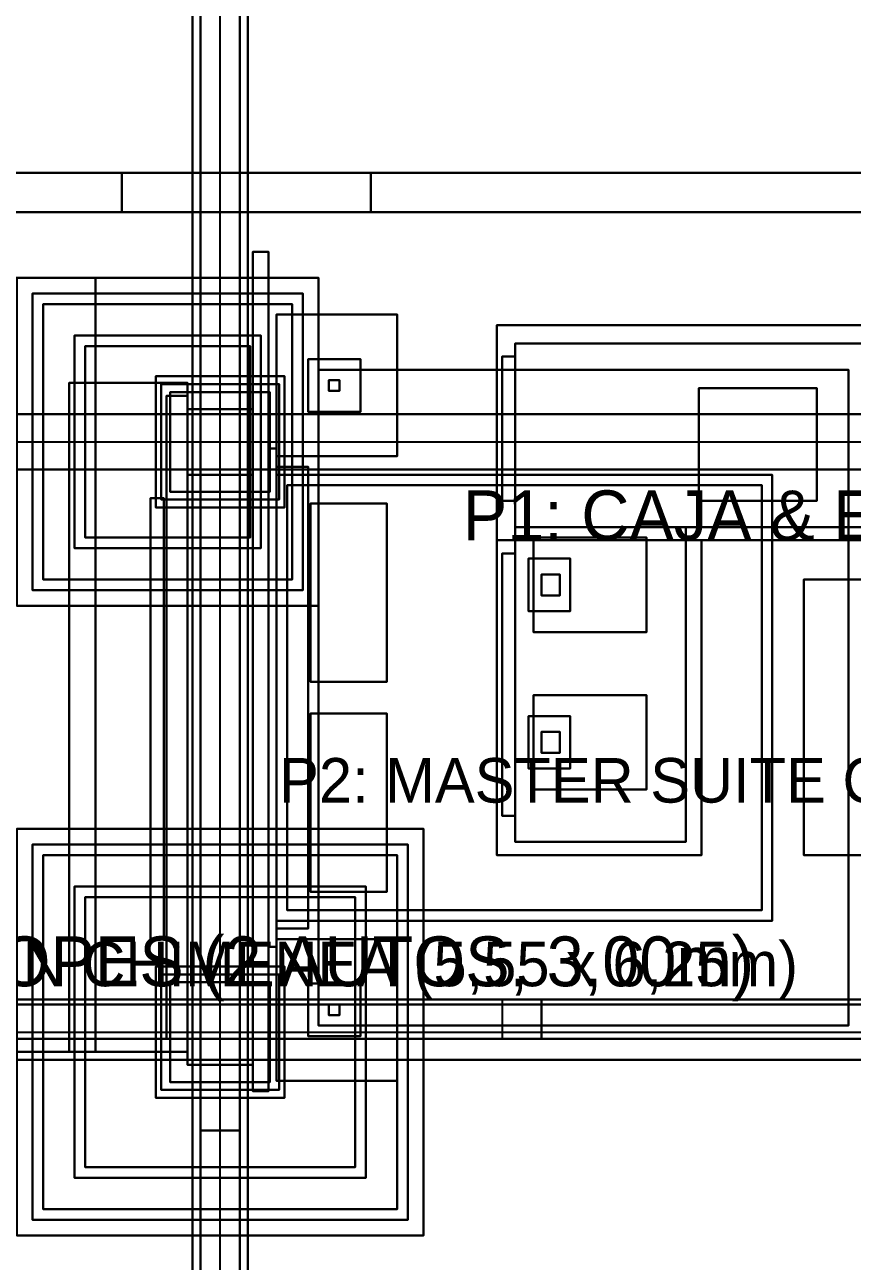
# Model space of a CAD drawing. Header units: metres. Extents: x -0.6 to 96.4, y -1.3 to 40.2.
# Drawn here: x 5.18 to 8.335, y 18.452 to 23.165 of the extents above; entities that cross this region are included whole.
import ezdxf

# ---------------------------------------------------------------- set-up
doc = ezdxf.new("R2010")
doc.units = ezdxf.units.M
for name, color, linetype in [('COLUMNAS_3D', 1, 'CONTINUOUS'), ('CUBIERTA_CHALET_3D', 9, 'CONTINUOUS'), ('EJES_ESTRUCTURALES', 1, 'CONTINUOUS'), ('LOSA_PISO_3D', 8, 'CONTINUOUS'), ('P2_COLUMNAS_3D', 1, 'CONTINUOUS'), ('P2_LOSA_PISO_3D', 8, 'CONTINUOUS'), ('P2_MOBILIARIO_SOCIAL_3D', 30, 'CONTINUOUS'), ('P2_MOBILIARIO_SUITE_3D', 30, 'CONTINUOUS'), ('P2_MUROS_MADERA_EXT_3D', 34, 'CONTINUOUS'), ('P2_MUROS_MADERA_INT_3D', 6, 'CONTINUOUS'), ('P2_ROTULOS', 6, 'CONTINUOUS'), ('P2_TIMBER_FRAME_3D', 34, 'CONTINUOUS'), ('PB_MOBILIARIO_COMERCIAL_3D', 30, 'CONTINUOUS'), ('PB_TIMBER_FRAME_3D', 34, 'CONTINUOUS'), ('PB_ZOCALO_PIEDRA_3D', 8, 'CONTINUOUS'), ('ROTULOS_TEXTO', 2, 'CONTINUOUS'), ('TERRENO_3D', 3, 'CONTINUOUS')]:
    doc.layers.add(name, color=color, linetype=linetype)

msp = doc.modelspace()

# ---------------------------------------------------------------- linework, layer by layer
at = {"layer": 'COLUMNAS_3D', "color": 1}
for points in [[(5.8, 21.45), (6.05, 21.45), (6.05, 21.7), (5.8, 21.7)], [(5.8, 21.45, 2.85), (6.05, 21.45, 2.85), (6.05, 21.7, 2.85), (5.8, 21.7, 2.85)], [(5.8, 21.7), (6.05, 21.7), (6.05, 21.7, 2.85), (5.8, 21.7, 2.85)], [(5.8, 21.45), (5.8, 21.7), (5.8, 21.7, 2.85), (5.8, 21.45, 2.85)], [(6.05, 21.45), (6.05, 21.7), (6.05, 21.7, 2.85), (6.05, 21.45, 2.85)], [(5.8, 21.45), (6.05, 21.45), (6.05, 21.45, 2.85), (5.8, 21.45, 2.85)], [(5.8, 19.2), (6.05, 19.2), (6.05, 19.45), (5.8, 19.45)], [(5.8, 19.2, 2.85), (6.05, 19.2, 2.85), (6.05, 19.45, 2.85), (5.8, 19.45, 2.85)], [(5.8, 19.45), (6.05, 19.45), (6.05, 19.45, 2.85), (5.8, 19.45, 2.85)], [(5.8, 19.2), (5.8, 19.45), (5.8, 19.45, 2.85), (5.8, 19.2, 2.85)], [(6.05, 19.2), (6.05, 19.45), (6.05, 19.45, 2.85), (6.05, 19.2, 2.85)], [(5.8, 19.2), (6.05, 19.2), (6.05, 19.2, 2.85), (5.8, 19.2, 2.85)]]:
    msp.add_3dface(points, dxfattribs=at)
at = {"layer": 'CUBIERTA_CHALET_3D', "color": 9}
for points in [[(4.85, 2, 8.6994), (10.1, 2, 5.4189), (10.1, 24.71, 5.4189), (4.85, 24.71, 8.6994)], [(4.85, 2, 8.8794), (10.1, 2, 5.5989), (10.1, 24.71, 5.5989), (4.85, 24.71, 8.8794)]]:
    msp.add_3dface(points, dxfattribs=at)
at = {"layer": 'EJES_ESTRUCTURALES', "color": 1}
for p, q in [((5.925, 1.8), (5.925, 25.51)), ((-0.6, 21.575), (10.4, 21.575)), ((-0.6, 19.325), (10.4, 19.325))]:
    msp.add_line(p, q, dxfattribs=at)
at = {"layer": 'LOSA_PISO_3D', "color": 8}
for points in [[(0.15, 10.35, -0.15), (9.15, 10.35, -0.15), (9.15, 24.71, -0.15), (0.15, 24.71, -0.15)], [(0.15, 10.35), (9.15, 10.35), (9.15, 24.71), (0.15, 24.71)]]:
    msp.add_3dface(points, dxfattribs=at)
at = {"layer": 'P2_COLUMNAS_3D', "color": 1}
for points in [[(5.8, 21.45, 3), (6.05, 21.45, 3), (6.05, 21.7, 3), (5.8, 21.7, 3)], [(5.8, 21.45, 5.85), (6.05, 21.45, 5.85), (6.05, 21.7, 5.85), (5.8, 21.7, 5.85)], [(5.8, 21.7, 3), (6.05, 21.7, 3), (6.05, 21.7, 5.85), (5.8, 21.7, 5.85)], [(5.8, 21.45, 3), (5.8, 21.7, 3), (5.8, 21.7, 5.85), (5.8, 21.45, 5.85)], [(6.05, 21.45, 3), (6.05, 21.7, 3), (6.05, 21.7, 5.85), (6.05, 21.45, 5.85)], [(5.8, 21.45, 3), (6.05, 21.45, 3), (6.05, 21.45, 5.85), (5.8, 21.45, 5.85)], [(5.8, 19.2, 3), (6.05, 19.2, 3), (6.05, 19.45, 3), (5.8, 19.45, 3)], [(5.8, 19.2, 5.85), (6.05, 19.2, 5.85), (6.05, 19.45, 5.85), (5.8, 19.45, 5.85)], [(5.8, 19.45, 3), (6.05, 19.45, 3), (6.05, 19.45, 5.85), (5.8, 19.45, 5.85)], [(5.8, 19.2, 3), (5.8, 19.45, 3), (5.8, 19.45, 5.85), (5.8, 19.2, 5.85)], [(6.05, 19.2, 3), (6.05, 19.45, 3), (6.05, 19.45, 5.85), (6.05, 19.2, 5.85)], [(5.8, 19.2, 3), (6.05, 19.2, 3), (6.05, 19.2, 5.85), (5.8, 19.2, 5.85)]]:
    msp.add_3dface(points, dxfattribs=at)
at = {"layer": 'P2_LOSA_PISO_3D', "color": 8}
for points in [[(0.15, 10.35, 2.85), (9.15, 10.35, 2.85), (9.15, 24.71, 2.85), (0.15, 24.71, 2.85)], [(0.15, 10.35, 3), (9.15, 10.35, 3), (9.15, 24.71, 3), (0.15, 24.71, 3)]]:
    msp.add_3dface(points, dxfattribs=at)
at = {"layer": 'P2_MOBILIARIO_SOCIAL_3D', "color": 30}
for points in [[(3.05, 19.25, 3), (5.45, 19.25, 3), (5.45, 22.2, 3), (3.05, 22.2, 3)], [(3.05, 19.25, 3.02), (5.45, 19.25, 3.02), (5.45, 22.2, 3.02), (3.05, 22.2, 3.02)], [(3.05, 22.2, 3), (5.45, 22.2, 3), (5.45, 22.2, 3.02), (3.05, 22.2, 3.02)], [(5.45, 19.25, 3), (5.45, 22.2, 3), (5.45, 22.2, 3.02), (5.45, 19.25, 3.02)], [(3.05, 19.25, 3), (5.45, 19.25, 3), (5.45, 19.25, 3.02), (3.05, 19.25, 3.02)]]:
    msp.add_3dface(points, dxfattribs=at)
at = {"layer": 'P2_MOBILIARIO_SOCIAL_3D', "color": 34}
for points in [[(5.35, 19.25, 3), (5.8, 19.25, 3), (5.8, 21.8, 3), (5.35, 21.8, 3)], [(5.35, 19.25, 3.52), (5.8, 19.25, 3.52), (5.8, 21.8, 3.52), (5.35, 21.8, 3.52)], [(5.35, 21.8, 3), (5.8, 21.8, 3), (5.8, 21.8, 3.52), (5.35, 21.8, 3.52)], [(5.35, 19.25, 3), (5.35, 21.8, 3), (5.35, 21.8, 3.52), (5.35, 19.25, 3.52)], [(5.8, 19.25, 3), (5.8, 21.8, 3), (5.8, 21.8, 3.52), (5.8, 19.25, 3.52)], [(5.35, 19.25, 3), (5.8, 19.25, 3), (5.8, 19.25, 3.52), (5.35, 19.25, 3.52)]]:
    msp.add_3dface(points, dxfattribs=at)
at = {"layer": 'P2_MOBILIARIO_SOCIAL_3D', "color": 8}
for points in [[(5.72, 19.3, 3), (5.8, 19.3, 3), (5.8, 21.75, 3), (5.72, 21.75, 3)], [(5.72, 19.3, 5.25), (5.8, 19.3, 5.25), (5.8, 21.75, 5.25), (5.72, 21.75, 5.25)], [(5.72, 21.75, 3), (5.8, 21.75, 3), (5.8, 21.75, 5.25), (5.72, 21.75, 5.25)], [(5.72, 19.3, 3), (5.72, 21.75, 3), (5.72, 21.75, 5.25), (5.72, 19.3, 5.25)], [(5.8, 19.3, 3), (5.8, 21.75, 3), (5.8, 21.75, 5.25), (5.8, 19.3, 5.25)], [(5.66, 19.68, 3.82), (5.71, 19.68, 3.82), (5.71, 21.36, 3.82), (5.66, 21.36, 3.82)], [(5.66, 19.68, 4.78), (5.71, 19.68, 4.78), (5.71, 21.36, 4.78), (5.66, 21.36, 4.78)], [(5.66, 21.36, 3.82), (5.71, 21.36, 3.82), (5.71, 21.36, 4.78), (5.66, 21.36, 4.78)], [(5.66, 19.68, 3.82), (5.66, 21.36, 3.82), (5.66, 21.36, 4.78), (5.66, 19.68, 4.78)], [(5.71, 19.68, 3.82), (5.71, 21.36, 3.82), (5.71, 21.36, 4.78), (5.71, 19.68, 4.78)], [(5.66, 19.68, 3.82), (5.71, 19.68, 3.82), (5.71, 19.68, 4.78), (5.66, 19.68, 4.78)], [(5.72, 19.3, 3), (5.8, 19.3, 3), (5.8, 19.3, 5.25), (5.72, 19.3, 5.25)]]:
    msp.add_3dface(points, dxfattribs=at)
at = {"layer": 'P2_MOBILIARIO_SUITE_3D', "color": 34}
for points in [[(6.05, 19.1, 3), (6.11, 19.1, 3), (6.11, 22.3, 3), (6.05, 22.3, 3)], [(6.05, 19.1, 5.4), (6.11, 19.1, 5.4), (6.11, 22.3, 5.4), (6.05, 22.3, 5.4)], [(6.05, 22.3, 3), (6.11, 22.3, 3), (6.11, 22.3, 5.4), (6.05, 22.3, 5.4)], [(6.05, 19.1, 3), (6.05, 22.3, 3), (6.05, 22.3, 5.4), (6.05, 19.1, 5.4)], [(6.11, 19.1, 3), (6.11, 22.3, 3), (6.11, 22.3, 5.4), (6.11, 19.1, 5.4)], [(6.14, 21.52, 3.38), (6.6, 21.52, 3.38), (6.6, 22.06, 3.38), (6.14, 22.06, 3.38)], [(6.14, 21.52, 3.54), (6.6, 21.52, 3.54), (6.6, 22.06, 3.54), (6.14, 22.06, 3.54)], [(6.14, 22.06, 3.38), (6.6, 22.06, 3.38), (6.6, 22.06, 3.54), (6.14, 22.06, 3.54)], [(6.14, 21.52, 3.38), (6.14, 22.06, 3.38), (6.14, 22.06, 3.54), (6.14, 21.52, 3.54)], [(6.6, 21.52, 3.38), (6.6, 22.06, 3.38), (6.6, 22.06, 3.54), (6.6, 21.52, 3.54)], [(6.14, 21.52, 3.38), (6.6, 21.52, 3.38), (6.6, 21.52, 3.54), (6.14, 21.52, 3.54)], [(6.14, 19.75, 3), (8.03, 19.75, 3), (8.03, 21.45, 3), (6.14, 21.45, 3)], [(6.14, 19.75, 3.32), (8.03, 19.75, 3.32), (8.03, 21.45, 3.32), (6.14, 21.45, 3.32)], [(6.14, 21.45, 3), (8.03, 21.45, 3), (8.03, 21.45, 3.32), (6.14, 21.45, 3.32)], [(6.14, 19.75, 3), (6.14, 21.45, 3), (6.14, 21.45, 3.32), (6.14, 19.75, 3.32)], [(8.03, 19.75, 3), (8.03, 21.45, 3), (8.03, 21.45, 3.32), (8.03, 19.75, 3.32)], [(6.14, 19.75, 3), (8.03, 19.75, 3), (8.03, 19.75, 3.32), (6.14, 19.75, 3.32)], [(6.14, 19.14, 3.38), (6.6, 19.14, 3.38), (6.6, 19.68, 3.38), (6.14, 19.68, 3.38)], [(6.14, 19.14, 3.54), (6.6, 19.14, 3.54), (6.6, 19.68, 3.54), (6.14, 19.68, 3.54)], [(6.14, 19.68, 3.38), (6.6, 19.68, 3.38), (6.6, 19.68, 3.54), (6.14, 19.68, 3.54)], [(6.14, 19.14, 3.38), (6.14, 19.68, 3.38), (6.14, 19.68, 3.54), (6.14, 19.14, 3.54)], [(6.6, 19.14, 3.38), (6.6, 19.68, 3.38), (6.6, 19.68, 3.54), (6.6, 19.14, 3.54)], [(6.14, 19.14, 3.38), (6.6, 19.14, 3.38), (6.6, 19.14, 3.54), (6.14, 19.14, 3.54)], [(6.05, 19.1, 3), (6.11, 19.1, 3), (6.11, 19.1, 5.4), (6.05, 19.1, 5.4)]]:
    msp.add_3dface(points, dxfattribs=at)
at = {"layer": 'P2_MOBILIARIO_SUITE_3D', "color": 30}
for points in [[(6.26, 21.69, 3.88), (6.46, 21.69, 3.88), (6.46, 21.89, 3.88), (6.26, 21.89, 3.88)], [(6.26, 21.69, 4.05), (6.46, 21.69, 4.05), (6.46, 21.89, 4.05), (6.26, 21.89, 4.05)], [(6.26, 21.89, 3.88), (6.46, 21.89, 3.88), (6.46, 21.89, 4.05), (6.26, 21.89, 4.05)], [(6.26, 21.69, 3.88), (6.26, 21.89, 3.88), (6.26, 21.89, 4.05), (6.26, 21.69, 4.05)], [(6.46, 21.69, 3.88), (6.46, 21.89, 3.88), (6.46, 21.89, 4.05), (6.46, 21.69, 4.05)], [(6.3, 19.35, 3), (8.32, 19.35, 3), (8.32, 21.85, 3), (6.3, 21.85, 3)], [(6.3, 19.35, 3.02), (8.32, 19.35, 3.02), (8.32, 21.85, 3.02), (6.3, 21.85, 3.02)], [(6.3, 21.85, 3), (8.32, 21.85, 3), (8.32, 21.85, 3.02), (6.3, 21.85, 3.02)], [(6.3, 19.35, 3), (6.3, 21.85, 3), (6.3, 21.85, 3.02), (6.3, 19.35, 3.02)], [(8.32, 19.35, 3), (8.32, 21.85, 3), (8.32, 21.85, 3.02), (8.32, 19.35, 3.02)], [(6.26, 21.69, 3.88), (6.46, 21.69, 3.88), (6.46, 21.69, 4.05), (6.26, 21.69, 4.05)], [(6.14, 19.72, 3.58), (6.26, 19.72, 3.58), (6.26, 21.48, 3.58), (6.14, 21.48, 3.58)], [(6.14, 19.72, 4.22), (6.26, 19.72, 4.22), (6.26, 21.48, 4.22), (6.14, 21.48, 4.22)], [(6.14, 21.48, 3.58), (6.26, 21.48, 3.58), (6.26, 21.48, 4.22), (6.14, 21.48, 4.22)], [(6.14, 19.72, 3.58), (6.14, 21.48, 3.58), (6.14, 21.48, 4.22), (6.14, 19.72, 4.22)], [(6.26, 19.72, 3.58), (6.26, 21.48, 3.58), (6.26, 21.48, 4.22), (6.26, 19.72, 4.22)], [(6.14, 19.72, 3.58), (6.26, 19.72, 3.58), (6.26, 19.72, 4.22), (6.14, 19.72, 4.22)], [(6.26, 19.31, 3.88), (6.46, 19.31, 3.88), (6.46, 19.51, 3.88), (6.26, 19.51, 3.88)], [(6.26, 19.31, 4.05), (6.46, 19.31, 4.05), (6.46, 19.51, 4.05), (6.26, 19.51, 4.05)], [(6.26, 19.51, 3.88), (6.46, 19.51, 3.88), (6.46, 19.51, 4.05), (6.26, 19.51, 4.05)], [(6.26, 19.31, 3.88), (6.26, 19.51, 3.88), (6.26, 19.51, 4.05), (6.26, 19.31, 4.05)], [(6.46, 19.31, 3.88), (6.46, 19.51, 3.88), (6.46, 19.51, 4.05), (6.46, 19.31, 4.05)], [(6.3, 19.35, 3), (8.32, 19.35, 3), (8.32, 19.35, 3.02), (6.3, 19.35, 3.02)], [(6.26, 19.31, 3.88), (6.46, 19.31, 3.88), (6.46, 19.31, 4.05), (6.26, 19.31, 4.05)]]:
    msp.add_3dface(points, dxfattribs=at)
at = {"layer": 'P2_MOBILIARIO_SUITE_3D', "color": 8}
for points in [[(6.34, 21.77, 4.05), (6.38, 21.77, 4.05), (6.38, 21.81, 4.05), (6.34, 21.81, 4.05)], [(6.34, 21.77, 5.4), (6.38, 21.77, 5.4), (6.38, 21.81, 5.4), (6.34, 21.81, 5.4)], [(6.34, 21.81, 4.05), (6.38, 21.81, 4.05), (6.38, 21.81, 5.4), (6.34, 21.81, 5.4)], [(6.34, 21.77, 4.05), (6.34, 21.81, 4.05), (6.34, 21.81, 5.4), (6.34, 21.77, 5.4)], [(6.38, 21.77, 4.05), (6.38, 21.81, 4.05), (6.38, 21.81, 5.4), (6.38, 21.77, 5.4)], [(6.34, 21.77, 4.05), (6.38, 21.77, 4.05), (6.38, 21.77, 5.4), (6.34, 21.77, 5.4)], [(6.11, 19.65, 3), (6.14, 19.65, 3), (6.14, 21.55, 3), (6.11, 21.55, 3)], [(6.11, 19.65, 5.4), (6.14, 19.65, 5.4), (6.14, 21.55, 5.4), (6.11, 21.55, 5.4)], [(6.11, 21.55, 3), (6.14, 21.55, 3), (6.14, 21.55, 5.4), (6.11, 21.55, 5.4)], [(6.11, 19.65, 3), (6.11, 21.55, 3), (6.11, 21.55, 5.4), (6.11, 19.65, 5.4)], [(6.14, 19.65, 3), (6.14, 21.55, 3), (6.14, 21.55, 5.4), (6.14, 19.65, 5.4)], [(6.11, 19.65, 3), (6.14, 19.65, 3), (6.14, 19.65, 5.4), (6.11, 19.65, 5.4)], [(6.34, 19.39, 4.05), (6.38, 19.39, 4.05), (6.38, 19.43, 4.05), (6.34, 19.43, 4.05)], [(6.34, 19.39, 5.4), (6.38, 19.39, 5.4), (6.38, 19.43, 5.4), (6.34, 19.43, 5.4)], [(6.34, 19.43, 4.05), (6.38, 19.43, 4.05), (6.38, 19.43, 5.4), (6.34, 19.43, 5.4)], [(6.34, 19.39, 4.05), (6.34, 19.43, 4.05), (6.34, 19.43, 5.4), (6.34, 19.39, 5.4)], [(6.38, 19.39, 4.05), (6.38, 19.43, 4.05), (6.38, 19.43, 5.4), (6.38, 19.39, 5.4)], [(6.34, 19.39, 4.05), (6.38, 19.39, 4.05), (6.38, 19.39, 5.4), (6.34, 19.39, 5.4)]]:
    msp.add_3dface(points, dxfattribs=at)
at = {"layer": 'P2_MOBILIARIO_SUITE_3D', "color": 7}
for points in [[(6.18, 19.79, 3.32), (7.99, 19.79, 3.32), (7.99, 21.41, 3.32), (6.18, 21.41, 3.32)], [(6.18, 19.79, 3.58), (7.99, 19.79, 3.58), (7.99, 21.41, 3.58), (6.18, 21.41, 3.58)], [(6.18, 21.41, 3.32), (7.99, 21.41, 3.32), (7.99, 21.41, 3.58), (6.18, 21.41, 3.58)], [(6.18, 19.79, 3.32), (6.18, 21.41, 3.32), (6.18, 21.41, 3.58), (6.18, 19.79, 3.58)], [(7.99, 19.79, 3.32), (7.99, 21.41, 3.32), (7.99, 21.41, 3.58), (7.99, 19.79, 3.58)], [(6.27, 20.66, 3.58), (6.56, 20.66, 3.58), (6.56, 21.34, 3.58), (6.27, 21.34, 3.58)], [(6.27, 20.66, 3.74), (6.56, 20.66, 3.74), (6.56, 21.34, 3.74), (6.27, 21.34, 3.74)], [(6.27, 21.34, 3.58), (6.56, 21.34, 3.58), (6.56, 21.34, 3.74), (6.27, 21.34, 3.74)], [(6.27, 20.66, 3.58), (6.27, 21.34, 3.58), (6.27, 21.34, 3.74), (6.27, 20.66, 3.74)], [(6.56, 20.66, 3.58), (6.56, 21.34, 3.58), (6.56, 21.34, 3.74), (6.56, 20.66, 3.74)], [(6.27, 20.66, 3.58), (6.56, 20.66, 3.58), (6.56, 20.66, 3.74), (6.27, 20.66, 3.74)], [(6.27, 19.86, 3.58), (6.56, 19.86, 3.58), (6.56, 20.54, 3.58), (6.27, 20.54, 3.58)], [(6.27, 19.86, 3.74), (6.56, 19.86, 3.74), (6.56, 20.54, 3.74), (6.27, 20.54, 3.74)], [(6.27, 20.54, 3.58), (6.56, 20.54, 3.58), (6.56, 20.54, 3.74), (6.27, 20.54, 3.74)], [(6.27, 19.86, 3.58), (6.27, 20.54, 3.58), (6.27, 20.54, 3.74), (6.27, 19.86, 3.74)], [(6.56, 19.86, 3.58), (6.56, 20.54, 3.58), (6.56, 20.54, 3.74), (6.56, 19.86, 3.74)], [(6.27, 19.86, 3.58), (6.56, 19.86, 3.58), (6.56, 19.86, 3.74), (6.27, 19.86, 3.74)], [(6.18, 19.79, 3.32), (7.99, 19.79, 3.32), (7.99, 19.79, 3.58), (6.18, 19.79, 3.58)]]:
    msp.add_3dface(points, dxfattribs=at)
at = {"layer": 'P2_MUROS_MADERA_EXT_3D', "color": 34}
for points in [[(5.85, 22.45, 3), (6, 22.45, 3), (6, 24.71, 3), (5.85, 24.71, 3)], [(5.85, 22.45, 5.85), (6, 22.45, 5.85), (6, 24.71, 5.85), (5.85, 24.71, 5.85)], [(5.85, 22.45, 3), (5.85, 24.71, 3), (5.85, 24.71, 5.85), (5.85, 22.45, 5.85)], [(6, 22.45, 3), (6, 24.71, 3), (6, 24.71, 5.85), (6, 22.45, 5.85)], [(3.15, 22.45, 3), (5.55, 22.45, 3), (5.55, 22.6, 3), (3.15, 22.6, 3)], [(3.15, 22.45, 3.85), (5.55, 22.45, 3.85), (5.55, 22.6, 3.85), (3.15, 22.6, 3.85)], [(3.15, 22.6, 3), (5.55, 22.6, 3), (5.55, 22.6, 3.85), (3.15, 22.6, 3.85)], [(3.15, 22.45, 5.25), (5.55, 22.45, 5.25), (5.55, 22.6, 5.25), (3.15, 22.6, 5.25)], [(3.15, 22.45, 5.85), (5.55, 22.45, 5.85), (5.55, 22.6, 5.85), (3.15, 22.6, 5.85)], [(3.15, 22.6, 5.25), (5.55, 22.6, 5.25), (5.55, 22.6, 5.85), (3.15, 22.6, 5.85)], [(4.85, 22.45, 5.85), (9.15, 22.45, 5.85), (9.15, 22.6, 5.85), (4.85, 22.6, 5.85)], [(4.85, 22.45, 8.6994), (9.15, 22.45, 6.0125), (9.15, 22.6, 6.0125), (4.85, 22.6, 8.6994)], [(4.85, 22.6, 5.85), (9.15, 22.6, 5.85), (9.15, 22.6, 6.0125), (4.85, 22.6, 8.6994)], [(5.55, 22.45, 3), (5.55, 22.6, 3), (5.55, 22.6, 3.85), (5.55, 22.45, 3.85)], [(5.55, 22.45, 5.25), (5.55, 22.6, 5.25), (5.55, 22.6, 5.85), (5.55, 22.45, 5.85)], [(5.55, 22.45, 3), (5.85, 22.45, 3), (5.85, 22.6, 3), (5.55, 22.6, 3)], [(5.55, 22.45, 5.85), (5.85, 22.45, 5.85), (5.85, 22.6, 5.85), (5.55, 22.6, 5.85)], [(5.55, 22.6, 3), (5.85, 22.6, 3), (5.85, 22.6, 5.85), (5.55, 22.6, 5.85)], [(5.55, 22.45, 3), (5.55, 22.6, 3), (5.55, 22.6, 5.85), (5.55, 22.45, 5.85)], [(5.85, 22.45, 3), (5.85, 22.6, 3), (5.85, 22.6, 5.85), (5.85, 22.45, 5.85)], [(6, 22.45, 3), (6.5, 22.45, 3), (6.5, 22.6, 3), (6, 22.6, 3)], [(6, 22.45, 5.85), (6.5, 22.45, 5.85), (6.5, 22.6, 5.85), (6, 22.6, 5.85)], [(6, 22.6, 3), (6.5, 22.6, 3), (6.5, 22.6, 5.85), (6, 22.6, 5.85)], [(6, 22.45, 3), (6, 22.6, 3), (6, 22.6, 5.85), (6, 22.45, 5.85)], [(6.5, 22.45, 3), (6.5, 22.6, 3), (6.5, 22.6, 5.85), (6.5, 22.45, 5.85)], [(6.5, 22.45, 5.25), (8.5, 22.45, 5.25), (8.5, 22.6, 5.25), (6.5, 22.6, 5.25)], [(6.5, 22.45, 5.85), (8.5, 22.45, 5.85), (8.5, 22.6, 5.85), (6.5, 22.6, 5.85)], [(6.5, 22.6, 5.25), (8.5, 22.6, 5.25), (8.5, 22.6, 5.85), (6.5, 22.6, 5.85)], [(6.5, 22.45, 5.25), (6.5, 22.6, 5.25), (6.5, 22.6, 5.85), (6.5, 22.45, 5.85)], [(3.15, 22.45, 3), (5.55, 22.45, 3), (5.55, 22.45, 3.85), (3.15, 22.45, 3.85)], [(3.15, 22.45, 5.25), (5.55, 22.45, 5.25), (5.55, 22.45, 5.85), (3.15, 22.45, 5.85)], [(4.85, 22.45, 5.85), (9.15, 22.45, 5.85), (9.15, 22.45, 6.0125), (4.85, 22.45, 8.6994)], [(5.55, 22.45, 3), (5.85, 22.45, 3), (5.85, 22.45, 5.85), (5.55, 22.45, 5.85)], [(5.85, 22.45, 3), (6, 22.45, 3), (6, 22.45, 5.85), (5.85, 22.45, 5.85)], [(6, 22.45, 3), (6.5, 22.45, 3), (6.5, 22.45, 5.85), (6, 22.45, 5.85)], [(6.5, 22.45, 5.25), (8.5, 22.45, 5.25), (8.5, 22.45, 5.85), (6.5, 22.45, 5.85)]]:
    msp.add_3dface(points, dxfattribs=at)
at = {"layer": 'P2_MUROS_MADERA_INT_3D', "color": 6}
for points in [[(5.85, 18.95, 3), (6, 18.95, 3), (6, 22.45, 3), (5.85, 22.45, 3)], [(5.85, 18.95, 5.85), (6, 18.95, 5.85), (6, 22.45, 5.85), (5.85, 22.45, 5.85)], [(5.85, 22.45, 3), (6, 22.45, 3), (6, 22.45, 5.85), (5.85, 22.45, 5.85)], [(5.85, 18.95, 3), (5.85, 22.45, 3), (5.85, 22.45, 5.85), (5.85, 18.95, 5.85)], [(6, 18.95, 3), (6, 22.45, 3), (6, 22.45, 5.85), (6, 18.95, 5.85)], [(5.85, 18.1, 5.1), (6, 18.1, 5.1), (6, 18.95, 5.1), (5.85, 18.95, 5.1)], [(5.85, 18.1, 5.85), (6, 18.1, 5.85), (6, 18.95, 5.85), (5.85, 18.95, 5.85)], [(5.85, 18.95, 5.1), (6, 18.95, 5.1), (6, 18.95, 5.85), (5.85, 18.95, 5.85)], [(5.85, 18.1, 5.1), (5.85, 18.95, 5.1), (5.85, 18.95, 5.85), (5.85, 18.1, 5.85)], [(5.85, 18.95, 3), (6, 18.95, 3), (6, 18.95, 5.85), (5.85, 18.95, 5.85)], [(6, 18.1, 5.1), (6, 18.95, 5.1), (6, 18.95, 5.85), (6, 18.1, 5.85)]]:
    msp.add_3dface(points, dxfattribs=at)
at = {"layer": 'P2_TIMBER_FRAME_3D', "color": 34}
for points in [[(0.45, 19.3, 5.67), (9.15, 19.3, 5.67), (9.15, 19.45, 5.67), (0.45, 19.45, 5.67)], [(0.45, 19.3, 5.85), (9.15, 19.3, 5.85), (9.15, 19.45, 5.85), (0.45, 19.45, 5.85)], [(0.45, 19.45, 5.67), (9.15, 19.45, 5.67), (9.15, 19.45, 5.85), (0.45, 19.45, 5.85)], [(4.85, 19.45, 6), (4.93, 19.45, 6), (7.15, 19.45, 7.1422), (7, 19.45, 7.236)], [(4.85, 19.3, 6), (4.85, 19.45, 6), (7, 19.45, 7.236), (7, 19.3, 7.236)], [(4.93, 19.3, 6), (4.93, 19.45, 6), (7.15, 19.45, 7.1422), (7.15, 19.3, 7.1422)], [(7, 19.3, 7.236), (7.15, 19.3, 7.1422), (7.15, 19.45, 7.1422), (7, 19.45, 7.236)], [(0.45, 19.3, 5.67), (9.15, 19.3, 5.67), (9.15, 19.3, 5.85), (0.45, 19.3, 5.85)], [(4.85, 19.3, 6), (4.93, 19.3, 6), (7.15, 19.3, 7.1422), (7, 19.3, 7.236)]]:
    msp.add_3dface(points, dxfattribs=at)
at = {"layer": 'PB_MOBILIARIO_COMERCIAL_3D', "color": 34}
for points in [[(5.15, 20.95, 0.32), (6.3, 20.95, 0.32), (6.3, 22.2, 0.32), (5.15, 22.2, 0.32)], [(5.15, 20.95, 0.68), (6.3, 20.95, 0.68), (6.3, 22.2, 0.68), (5.15, 22.2, 0.68)], [(5.15, 22.2, 0.32), (6.3, 22.2, 0.32), (6.3, 22.2, 0.68), (5.15, 22.2, 0.68)], [(6.3, 20.95, 0.32), (6.3, 22.2, 0.32), (6.3, 22.2, 0.68), (6.3, 20.95, 0.68)], [(6.98, 21.2, 0.92), (8.8, 21.2, 0.92), (8.8, 22.02, 0.92), (6.98, 22.02, 0.92)], [(6.98, 21.2, 1), (8.8, 21.2, 1), (8.8, 22.02, 1), (6.98, 22.02, 1)], [(6.98, 22.02, 0.92), (8.8, 22.02, 0.92), (8.8, 22.02, 1), (6.98, 22.02, 1)], [(6.98, 21.2, 0.92), (6.98, 22.02, 0.92), (6.98, 22.02, 1), (6.98, 21.2, 1)], [(5.37, 21.17, 0.76), (6.08, 21.17, 0.76), (6.08, 21.98, 0.76), (5.37, 21.98, 0.76)], [(5.37, 21.17, 1.04), (6.08, 21.17, 1.04), (6.08, 21.98, 1.04), (5.37, 21.98, 1.04)], [(5.37, 21.98, 0.76), (6.08, 21.98, 0.76), (6.08, 21.98, 1.04), (5.37, 21.98, 1.04)], [(5.37, 21.17, 0.76), (5.37, 21.98, 0.76), (5.37, 21.98, 1.04), (5.37, 21.17, 1.04)], [(6.08, 21.17, 0.76), (6.08, 21.98, 0.76), (6.08, 21.98, 1.04), (6.08, 21.17, 1.04)], [(5.37, 21.17, 0.76), (6.08, 21.17, 0.76), (6.08, 21.17, 1.04), (5.37, 21.17, 1.04)], [(6.98, 21.2, 0.92), (8.8, 21.2, 0.92), (8.8, 21.2, 1), (6.98, 21.2, 1)], [(6.98, 20, 0.92), (7.76, 20, 0.92), (7.76, 21.2, 0.92), (6.98, 21.2, 0.92)], [(6.98, 20, 1), (7.76, 20, 1), (7.76, 21.2, 1), (6.98, 21.2, 1)], [(6.98, 21.2, 0.92), (7.76, 21.2, 0.92), (7.76, 21.2, 1), (6.98, 21.2, 1)], [(6.98, 20, 0.92), (6.98, 21.2, 0.92), (6.98, 21.2, 1), (6.98, 20, 1)], [(7.76, 20, 0.92), (7.76, 21.2, 0.92), (7.76, 21.2, 1), (7.76, 20, 1)], [(8.15, 20), (8.92, 20), (8.92, 21.05), (8.15, 21.05)], [(8.15, 20, 0.88), (8.92, 20, 0.88), (8.92, 21.05, 0.88), (8.15, 21.05, 0.88)], [(8.15, 21.05), (8.92, 21.05), (8.92, 21.05, 0.88), (8.15, 21.05, 0.88)], [(8.15, 20), (8.15, 21.05), (8.15, 21.05, 0.88), (8.15, 20, 0.88)], [(5.15, 20.95, 0.32), (6.3, 20.95, 0.32), (6.3, 20.95, 0.68), (5.15, 20.95, 0.68)], [(5.15, 18.55, 0.32), (6.7, 18.55, 0.32), (6.7, 20.1, 0.32), (5.15, 20.1, 0.32)], [(5.15, 18.55, 0.68), (6.7, 18.55, 0.68), (6.7, 20.1, 0.68), (5.15, 20.1, 0.68)], [(5.15, 20.1, 0.32), (6.7, 20.1, 0.32), (6.7, 20.1, 0.68), (5.15, 20.1, 0.68)], [(6.7, 18.55, 0.32), (6.7, 20.1, 0.32), (6.7, 20.1, 0.68), (6.7, 18.55, 0.68)], [(6.98, 20, 0.92), (7.76, 20, 0.92), (7.76, 20, 1), (6.98, 20, 1)], [(8.15, 20), (8.92, 20), (8.92, 20, 0.88), (8.15, 20, 0.88)], [(5.37, 18.77, 0.76), (6.48, 18.77, 0.76), (6.48, 19.88, 0.76), (5.37, 19.88, 0.76)], [(5.37, 18.77, 1.04), (6.48, 18.77, 1.04), (6.48, 19.88, 1.04), (5.37, 19.88, 1.04)], [(5.37, 19.88, 0.76), (6.48, 19.88, 0.76), (6.48, 19.88, 1.04), (5.37, 19.88, 1.04)], [(5.37, 18.77, 0.76), (5.37, 19.88, 0.76), (5.37, 19.88, 1.04), (5.37, 18.77, 1.04)], [(6.48, 18.77, 0.76), (6.48, 19.88, 0.76), (6.48, 19.88, 1.04), (6.48, 18.77, 1.04)], [(5.37, 18.77, 0.76), (6.48, 18.77, 0.76), (6.48, 18.77, 1.04), (5.37, 18.77, 1.04)], [(5.15, 18.55, 0.32), (6.7, 18.55, 0.32), (6.7, 18.55, 0.68), (5.15, 18.55, 0.68)]]:
    msp.add_3dface(points, dxfattribs=at)
at = {"layer": 'PB_MOBILIARIO_COMERCIAL_3D', "color": 1}
for points in [[(5.21, 21.01, 0.68), (6.24, 21.01, 0.68), (6.24, 22.14, 0.68), (5.21, 22.14, 0.68)], [(5.21, 21.01, 0.76), (6.24, 21.01, 0.76), (6.24, 22.14, 0.76), (5.21, 22.14, 0.76)], [(5.21, 22.14, 0.68), (6.24, 22.14, 0.68), (6.24, 22.14, 0.76), (5.21, 22.14, 0.76)], [(5.21, 21.01, 0.68), (5.21, 22.14, 0.68), (5.21, 22.14, 0.76), (5.21, 21.01, 0.76)], [(6.24, 21.01, 0.68), (6.24, 22.14, 0.68), (6.24, 22.14, 0.76), (6.24, 21.01, 0.76)], [(5.21, 21.01, 0.68), (6.24, 21.01, 0.68), (6.24, 21.01, 0.76), (5.21, 21.01, 0.76)]]:
    msp.add_3dface(points, dxfattribs=at)
at = {"layer": 'PB_MOBILIARIO_COMERCIAL_3D', "color": 2}
for points in [[(5.41, 21.21, 1.04), (6.04, 21.21, 1.04), (6.04, 21.94, 1.04), (5.41, 21.94, 1.04)], [(5.41, 21.21, 1.12), (6.04, 21.21, 1.12), (6.04, 21.94, 1.12), (5.41, 21.94, 1.12)], [(5.41, 21.94, 1.04), (6.04, 21.94, 1.04), (6.04, 21.94, 1.12), (5.41, 21.94, 1.12)], [(5.41, 21.21, 1.04), (5.41, 21.94, 1.04), (5.41, 21.94, 1.12), (5.41, 21.21, 1.12)], [(6.04, 21.21, 1.04), (6.04, 21.94, 1.04), (6.04, 21.94, 1.12), (6.04, 21.21, 1.12)], [(5.41, 21.21, 1.04), (6.04, 21.21, 1.04), (6.04, 21.21, 1.12), (5.41, 21.21, 1.12)]]:
    msp.add_3dface(points, dxfattribs=at)
at = {"layer": 'PB_MOBILIARIO_COMERCIAL_3D', "color": 30}
for points in [[(7, 21.35, 0.25), (7.05, 21.35, 0.25), (7.05, 21.9, 0.25), (7, 21.9, 0.25)], [(7, 21.35, 0.75), (7.05, 21.35, 0.75), (7.05, 21.9, 0.75), (7, 21.9, 0.75)], [(7, 21.9, 0.25), (7.05, 21.9, 0.25), (7.05, 21.9, 0.75), (7, 21.9, 0.75)], [(7, 21.35, 0.25), (7, 21.9, 0.25), (7, 21.9, 0.75), (7, 21.35, 0.75)], [(7.05, 21.35, 0.25), (7.05, 21.9, 0.25), (7.05, 21.9, 0.75), (7.05, 21.35, 0.75)], [(7, 21.35, 0.25), (7.05, 21.35, 0.25), (7.05, 21.35, 0.75), (7, 21.35, 0.75)], [(7, 20.15, 0.25), (7.05, 20.15, 0.25), (7.05, 21.15, 0.25), (7, 21.15, 0.25)], [(7, 20.15, 0.75), (7.05, 20.15, 0.75), (7.05, 21.15, 0.75), (7, 21.15, 0.75)], [(7, 21.15, 0.25), (7.05, 21.15, 0.25), (7.05, 21.15, 0.75), (7, 21.15, 0.75)], [(7, 20.15, 0.25), (7, 21.15, 0.25), (7, 21.15, 0.75), (7, 20.15, 0.75)], [(7.05, 20.15, 0.25), (7.05, 21.15, 0.25), (7.05, 21.15, 0.75), (7.05, 20.15, 0.75)], [(7, 20.15, 0.25), (7.05, 20.15, 0.25), (7.05, 20.15, 0.75), (7, 20.15, 0.75)], [(5.21, 18.61, 0.68), (6.64, 18.61, 0.68), (6.64, 20.04, 0.68), (5.21, 20.04, 0.68)], [(5.21, 18.61, 0.76), (6.64, 18.61, 0.76), (6.64, 20.04, 0.76), (5.21, 20.04, 0.76)], [(5.21, 20.04, 0.68), (6.64, 20.04, 0.68), (6.64, 20.04, 0.76), (5.21, 20.04, 0.76)], [(5.21, 18.61, 0.68), (5.21, 20.04, 0.68), (5.21, 20.04, 0.76), (5.21, 18.61, 0.76)], [(6.64, 18.61, 0.68), (6.64, 20.04, 0.68), (6.64, 20.04, 0.76), (6.64, 18.61, 0.76)], [(5.21, 18.61, 0.68), (6.64, 18.61, 0.68), (6.64, 18.61, 0.76), (5.21, 18.61, 0.76)]]:
    msp.add_3dface(points, dxfattribs=at)
at = {"layer": 'PB_MOBILIARIO_COMERCIAL_3D', "color": 8}
for points in [[(5.7, 21.355, 1.65), (6.15, 21.355, 1.65), (6.15, 21.795, 1.65), (5.7, 21.795, 1.65)], [(5.7, 21.355, 1.95), (6.15, 21.355, 1.95), (6.15, 21.795, 1.95), (5.7, 21.795, 1.95)], [(5.7, 21.795, 1.65), (6.15, 21.795, 1.65), (6.15, 21.795, 1.95), (5.7, 21.795, 1.95)], [(5.7, 21.355, 1.65), (5.7, 21.795, 1.65), (5.7, 21.795, 1.95), (5.7, 21.355, 1.95)], [(6.15, 21.355, 1.65), (6.15, 21.795, 1.65), (6.15, 21.795, 1.95), (6.15, 21.355, 1.95)], [(5.7, 21.355, 1.65), (6.15, 21.355, 1.65), (6.15, 21.355, 1.95), (5.7, 21.355, 1.95)], [(7.15, 20.99, 1.08), (7.22, 20.99, 1.08), (7.22, 21.07, 1.08), (7.15, 21.07, 1.08)], [(7.15, 20.99, 1.48), (7.22, 20.99, 1.48), (7.22, 21.07, 1.48), (7.15, 21.07, 1.48)], [(7.15, 21.07, 1.08), (7.22, 21.07, 1.08), (7.22, 21.07, 1.48), (7.15, 21.07, 1.48)], [(7.15, 20.99, 1.08), (7.15, 21.07, 1.08), (7.15, 21.07, 1.48), (7.15, 20.99, 1.48)], [(7.22, 20.99, 1.08), (7.22, 21.07, 1.08), (7.22, 21.07, 1.48), (7.22, 20.99, 1.48)], [(7.15, 20.99, 1.08), (7.22, 20.99, 1.08), (7.22, 20.99, 1.48), (7.15, 20.99, 1.48)], [(7.15, 20.39, 1.08), (7.22, 20.39, 1.08), (7.22, 20.47, 1.08), (7.15, 20.47, 1.08)], [(7.15, 20.39, 1.48), (7.22, 20.39, 1.48), (7.22, 20.47, 1.48), (7.15, 20.47, 1.48)], [(7.15, 20.47, 1.08), (7.22, 20.47, 1.08), (7.22, 20.47, 1.48), (7.15, 20.47, 1.48)], [(7.15, 20.39, 1.08), (7.15, 20.47, 1.08), (7.15, 20.47, 1.48), (7.15, 20.39, 1.48)], [(7.22, 20.39, 1.08), (7.22, 20.47, 1.08), (7.22, 20.47, 1.48), (7.22, 20.39, 1.48)], [(7.15, 20.39, 1.08), (7.22, 20.39, 1.08), (7.22, 20.39, 1.48), (7.15, 20.39, 1.48)], [(5.7, 19.105, 1.65), (6.15, 19.105, 1.65), (6.15, 19.545, 1.65), (5.7, 19.545, 1.65)], [(5.7, 19.105, 1.95), (6.15, 19.105, 1.95), (6.15, 19.545, 1.95), (5.7, 19.545, 1.95)], [(5.7, 19.545, 1.65), (6.15, 19.545, 1.65), (6.15, 19.545, 1.95), (5.7, 19.545, 1.95)], [(5.7, 19.105, 1.65), (5.7, 19.545, 1.65), (5.7, 19.545, 1.95), (5.7, 19.105, 1.95)], [(6.15, 19.105, 1.65), (6.15, 19.545, 1.65), (6.15, 19.545, 1.95), (6.15, 19.105, 1.95)], [(5.7, 19.105, 1.65), (6.15, 19.105, 1.65), (6.15, 19.105, 1.95), (5.7, 19.105, 1.95)]]:
    msp.add_3dface(points, dxfattribs=at)
at = {"layer": 'PB_MOBILIARIO_COMERCIAL_3D', "color": 7}
for points in [[(7.75, 21.35, 1), (8.2, 21.35, 1), (8.2, 21.78, 1), (7.75, 21.78, 1)], [(7.75, 21.35, 1.3), (8.2, 21.35, 1.3), (8.2, 21.78, 1.3), (7.75, 21.78, 1.3)], [(7.75, 21.78, 1), (8.2, 21.78, 1), (8.2, 21.78, 1.3), (7.75, 21.78, 1.3)], [(7.75, 21.35, 1), (7.75, 21.78, 1), (7.75, 21.78, 1.3), (7.75, 21.35, 1.3)], [(8.2, 21.35, 1), (8.2, 21.78, 1), (8.2, 21.78, 1.3), (8.2, 21.35, 1.3)], [(7.75, 21.35, 1), (8.2, 21.35, 1), (8.2, 21.35, 1.3), (7.75, 21.35, 1.3)], [(7.12, 20.85, 1), (7.55, 20.85, 1), (7.55, 21.21, 1), (7.12, 21.21, 1)], [(7.12, 20.85, 1.08), (7.55, 20.85, 1.08), (7.55, 21.21, 1.08), (7.12, 21.21, 1.08)], [(7.12, 21.21, 1), (7.55, 21.21, 1), (7.55, 21.21, 1.08), (7.12, 21.21, 1.08)], [(7.12, 20.85, 1), (7.12, 21.21, 1), (7.12, 21.21, 1.08), (7.12, 20.85, 1.08)], [(7.55, 20.85, 1), (7.55, 21.21, 1), (7.55, 21.21, 1.08), (7.55, 20.85, 1.08)], [(7.12, 20.85, 1), (7.55, 20.85, 1), (7.55, 20.85, 1.08), (7.12, 20.85, 1.08)], [(7.12, 20.25, 1), (7.55, 20.25, 1), (7.55, 20.61, 1), (7.12, 20.61, 1)], [(7.12, 20.25, 1.08), (7.55, 20.25, 1.08), (7.55, 20.61, 1.08), (7.12, 20.61, 1.08)], [(7.12, 20.61, 1), (7.55, 20.61, 1), (7.55, 20.61, 1.08), (7.12, 20.61, 1.08)], [(7.12, 20.25, 1), (7.12, 20.61, 1), (7.12, 20.61, 1.08), (7.12, 20.25, 1.08)], [(7.55, 20.25, 1), (7.55, 20.61, 1), (7.55, 20.61, 1.08), (7.55, 20.25, 1.08)], [(7.12, 20.25, 1), (7.55, 20.25, 1), (7.55, 20.25, 1.08), (7.12, 20.25, 1.08)]]:
    msp.add_3dface(points, dxfattribs=at)
at = {"layer": 'PB_MOBILIARIO_COMERCIAL_3D', "color": 3}
for points in [[(7.1, 20.93, 1.36), (7.26, 20.93, 1.36), (7.26, 21.13, 1.36), (7.1, 21.13, 1.36)], [(7.1, 20.93, 1.48), (7.26, 20.93, 1.48), (7.26, 21.13, 1.48), (7.1, 21.13, 1.48)], [(7.1, 21.13, 1.36), (7.26, 21.13, 1.36), (7.26, 21.13, 1.48), (7.1, 21.13, 1.48)], [(7.1, 20.93, 1.36), (7.1, 21.13, 1.36), (7.1, 21.13, 1.48), (7.1, 20.93, 1.48)], [(7.26, 20.93, 1.36), (7.26, 21.13, 1.36), (7.26, 21.13, 1.48), (7.26, 20.93, 1.48)], [(7.1, 20.93, 1.36), (7.26, 20.93, 1.36), (7.26, 20.93, 1.48), (7.1, 20.93, 1.48)], [(7.1, 20.33, 1.36), (7.26, 20.33, 1.36), (7.26, 20.53, 1.36), (7.1, 20.53, 1.36)], [(7.1, 20.33, 1.48), (7.26, 20.33, 1.48), (7.26, 20.53, 1.48), (7.1, 20.53, 1.48)], [(7.1, 20.53, 1.36), (7.26, 20.53, 1.36), (7.26, 20.53, 1.48), (7.1, 20.53, 1.48)], [(7.1, 20.33, 1.36), (7.1, 20.53, 1.36), (7.1, 20.53, 1.48), (7.1, 20.33, 1.48)], [(7.26, 20.33, 1.36), (7.26, 20.53, 1.36), (7.26, 20.53, 1.48), (7.26, 20.33, 1.48)], [(7.1, 20.33, 1.36), (7.26, 20.33, 1.36), (7.26, 20.33, 1.48), (7.1, 20.33, 1.48)], [(5.41, 18.81, 1.04), (6.44, 18.81, 1.04), (6.44, 19.84, 1.04), (5.41, 19.84, 1.04)], [(5.41, 18.81, 1.12), (6.44, 18.81, 1.12), (6.44, 19.84, 1.12), (5.41, 19.84, 1.12)], [(5.41, 19.84, 1.04), (6.44, 19.84, 1.04), (6.44, 19.84, 1.12), (5.41, 19.84, 1.12)], [(5.41, 18.81, 1.04), (5.41, 19.84, 1.04), (5.41, 19.84, 1.12), (5.41, 18.81, 1.12)], [(6.44, 18.81, 1.04), (6.44, 19.84, 1.04), (6.44, 19.84, 1.12), (6.44, 18.81, 1.12)], [(5.41, 18.81, 1.04), (6.44, 18.81, 1.04), (6.44, 18.81, 1.12), (5.41, 18.81, 1.12)]]:
    msp.add_3dface(points, dxfattribs=at)
at = {"layer": 'PB_TIMBER_FRAME_3D', "color": 34}
for points in [[(5.82, 8.55, 2.65), (6.03, 8.55, 2.65), (6.03, 24.56, 2.65), (5.82, 24.56, 2.65)], [(5.82, 8.55, 2.85), (6.03, 8.55, 2.85), (6.03, 24.56, 2.85), (5.82, 24.56, 2.85)], [(5.82, 8.55, 2.65), (5.82, 24.56, 2.65), (5.82, 24.56, 2.85), (5.82, 8.55, 2.85)], [(6.03, 8.55, 2.65), (6.03, 24.56, 2.65), (6.03, 24.56, 2.85), (6.03, 8.55, 2.85)], [(5.68, 21.325, 2.48), (6.17, 21.325, 2.48), (6.17, 21.825, 2.48), (5.68, 21.825, 2.48)], [(5.68, 21.325, 2.65), (6.17, 21.325, 2.65), (6.17, 21.825, 2.65), (5.68, 21.825, 2.65)], [(5.68, 21.825, 2.48), (6.17, 21.825, 2.48), (6.17, 21.825, 2.65), (5.68, 21.825, 2.65)], [(5.68, 21.325, 2.48), (5.68, 21.825, 2.48), (5.68, 21.825, 2.65), (5.68, 21.325, 2.65)], [(6.17, 21.325, 2.48), (6.17, 21.825, 2.48), (6.17, 21.825, 2.65), (6.17, 21.325, 2.65)], [(5.735, 21.385), (6.115, 21.385), (6.115, 21.765), (5.735, 21.765)], [(5.735, 21.385, 2.65), (6.115, 21.385, 2.65), (6.115, 21.765, 2.65), (5.735, 21.765, 2.65)], [(5.735, 21.765), (6.115, 21.765), (6.115, 21.765, 2.65), (5.735, 21.765, 2.65)], [(5.735, 21.385), (5.735, 21.765), (5.735, 21.765, 2.65), (5.735, 21.385, 2.65)], [(6.115, 21.385), (6.115, 21.765), (6.115, 21.765, 2.65), (6.115, 21.385, 2.65)], [(3.45, 21.47, 2.65), (8.95, 21.47, 2.65), (8.95, 21.68, 2.65), (3.45, 21.68, 2.65)], [(3.45, 21.47, 2.85), (8.95, 21.47, 2.85), (8.95, 21.68, 2.85), (3.45, 21.68, 2.85)], [(3.45, 21.68, 2.65), (8.95, 21.68, 2.65), (8.95, 21.68, 2.85), (3.45, 21.68, 2.85)], [(3.45, 21.47, 2.65), (8.95, 21.47, 2.65), (8.95, 21.47, 2.85), (3.45, 21.47, 2.85)], [(5.735, 21.385), (6.115, 21.385), (6.115, 21.385, 2.65), (5.735, 21.385, 2.65)], [(5.68, 21.325, 2.48), (6.17, 21.325, 2.48), (6.17, 21.325, 2.65), (5.68, 21.325, 2.65)], [(5.68, 19.075, 2.48), (6.17, 19.075, 2.48), (6.17, 19.575, 2.48), (5.68, 19.575, 2.48)], [(5.68, 19.075, 2.65), (6.17, 19.075, 2.65), (6.17, 19.575, 2.65), (5.68, 19.575, 2.65)], [(5.68, 19.575, 2.48), (6.17, 19.575, 2.48), (6.17, 19.575, 2.65), (5.68, 19.575, 2.65)], [(5.68, 19.075, 2.48), (5.68, 19.575, 2.48), (5.68, 19.575, 2.65), (5.68, 19.075, 2.65)], [(6.17, 19.075, 2.48), (6.17, 19.575, 2.48), (6.17, 19.575, 2.65), (6.17, 19.075, 2.65)], [(5.735, 19.135), (6.115, 19.135), (6.115, 19.515), (5.735, 19.515)], [(5.735, 19.135, 2.65), (6.115, 19.135, 2.65), (6.115, 19.515, 2.65), (5.735, 19.515, 2.65)], [(5.735, 19.515), (6.115, 19.515), (6.115, 19.515, 2.65), (5.735, 19.515, 2.65)], [(5.735, 19.135), (5.735, 19.515), (5.735, 19.515, 2.65), (5.735, 19.135, 2.65)], [(6.115, 19.135), (6.115, 19.515), (6.115, 19.515, 2.65), (6.115, 19.135, 2.65)], [(3.45, 19.22, 2.65), (8.95, 19.22, 2.65), (8.95, 19.43, 2.65), (3.45, 19.43, 2.65)], [(3.45, 19.22, 2.85), (8.95, 19.22, 2.85), (8.95, 19.43, 2.85), (3.45, 19.43, 2.85)], [(3.45, 19.43, 2.65), (8.95, 19.43, 2.65), (8.95, 19.43, 2.85), (3.45, 19.43, 2.85)], [(3.45, 19.22, 2.65), (8.95, 19.22, 2.65), (8.95, 19.22, 2.85), (3.45, 19.22, 2.85)], [(5.735, 19.135), (6.115, 19.135), (6.115, 19.135, 2.65), (5.735, 19.135, 2.65)], [(5.68, 19.075, 2.48), (6.17, 19.075, 2.48), (6.17, 19.075, 2.65), (5.68, 19.075, 2.65)]]:
    msp.add_3dface(points, dxfattribs=at)
at = {"layer": 'PB_ZOCALO_PIEDRA_3D', "color": 8}
for points in [[(5.25, 21.05), (6.2, 21.05), (6.2, 22.1), (5.25, 22.1)], [(5.25, 21.05, 0.32), (6.2, 21.05, 0.32), (6.2, 22.1, 0.32), (5.25, 22.1, 0.32)], [(5.25, 22.1), (6.2, 22.1), (6.2, 22.1, 0.32), (5.25, 22.1, 0.32)], [(5.25, 21.05), (5.25, 22.1), (5.25, 22.1, 0.32), (5.25, 21.05, 0.32)], [(6.2, 21.05), (6.2, 22.1), (6.2, 22.1, 0.32), (6.2, 21.05, 0.32)], [(7.05, 21.25), (8.75, 21.25), (8.75, 21.95), (7.05, 21.95)], [(7.05, 21.25, 0.92), (8.75, 21.25, 0.92), (8.75, 21.95, 0.92), (7.05, 21.95, 0.92)], [(7.05, 21.95), (8.75, 21.95), (8.75, 21.95, 0.92), (7.05, 21.95, 0.92)], [(7.05, 21.25), (7.05, 21.95), (7.05, 21.95, 0.92), (7.05, 21.25, 0.92)], [(7.05, 21.25), (8.75, 21.25), (8.75, 21.25, 0.92), (7.05, 21.25, 0.92)], [(7.05, 20.05), (7.7, 20.05), (7.7, 21.25), (7.05, 21.25)], [(7.05, 20.05, 0.92), (7.7, 20.05, 0.92), (7.7, 21.25, 0.92), (7.05, 21.25, 0.92)], [(7.05, 21.25), (7.7, 21.25), (7.7, 21.25, 0.92), (7.05, 21.25, 0.92)], [(7.05, 20.05), (7.05, 21.25), (7.05, 21.25, 0.92), (7.05, 20.05, 0.92)], [(7.7, 20.05), (7.7, 21.25), (7.7, 21.25, 0.92), (7.7, 20.05, 0.92)], [(5.25, 21.05), (6.2, 21.05), (6.2, 21.05, 0.32), (5.25, 21.05, 0.32)], [(7.05, 20.05), (7.7, 20.05), (7.7, 20.05, 0.92), (7.05, 20.05, 0.92)], [(5.25, 18.65), (6.6, 18.65), (6.6, 20), (5.25, 20)], [(5.25, 18.65, 0.32), (6.6, 18.65, 0.32), (6.6, 20, 0.32), (5.25, 20, 0.32)], [(5.25, 20), (6.6, 20), (6.6, 20, 0.32), (5.25, 20, 0.32)], [(5.25, 18.65), (5.25, 20), (5.25, 20, 0.32), (5.25, 18.65, 0.32)], [(6.6, 18.65), (6.6, 20), (6.6, 20, 0.32), (6.6, 18.65, 0.32)], [(5.25, 18.65), (6.6, 18.65), (6.6, 18.65, 0.32), (5.25, 18.65, 0.32)]]:
    msp.add_3dface(points, dxfattribs=at)
at = {"layer": 'TERRENO_3D', "color": 3}
for points in [[(0.15, 14.2, -1.25), (9, 14.2, -1.25), (9, 24.71, -0.2), (0.15, 24.71, -0.2)], [(0.15, 14.2, -1.05), (9, 14.2, -1.05), (9, 24.71, -0.15), (0.15, 24.71, -0.15)]]:
    msp.add_3dface(points, dxfattribs=at)

# ---------------------------------------------------------------- texts
at = {"layer": 'P2_ROTULOS', "color": 6}
for s, p in [('P2: MASTER SUITE CHALET (3,00 x 4,50m)', (6.15, 20.2, 3.05)), ('P2: GRAN SALON - COMEDOR CHALET SIN CHIMENEA (5,55 x 6,25m)', (0.65, 19.5, 3.05))]:
    msp.add_text(s, height=0.17, dxfattribs=at).set_placement(p)
at = {"layer": 'ROTULOS_TEXTO', "color": 2}
for s, p in [('P1: CAJA & ESTACION DE PESAJE (2 BALANZAS + TPV)', (6.85, 21.2, 0.05)), ('P1: ESTACIONAMIENTO FLUIDO SIN TOPES (2 AUTOS, 3,00m)', (0.45, 19.5, 0.05))]:
    msp.add_text(s, height=0.19, dxfattribs=at).set_placement(p)

doc.saveas('drawing.dxf')
